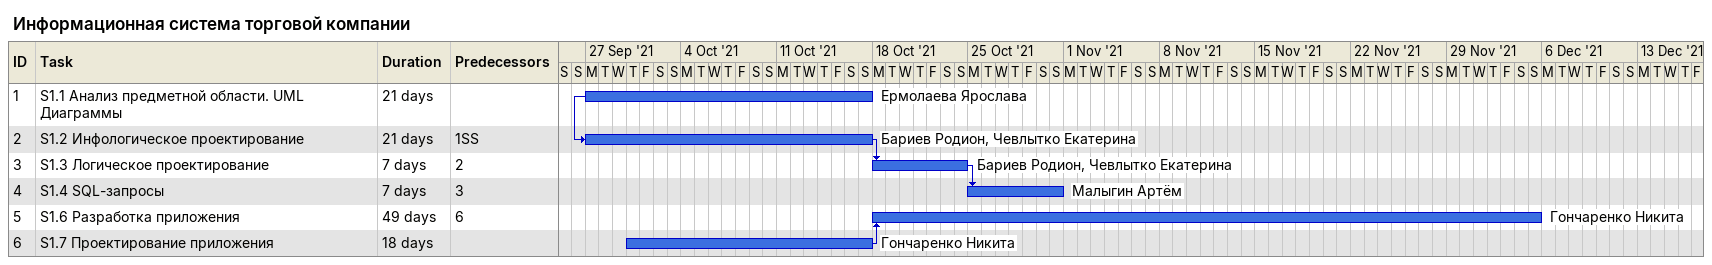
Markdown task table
Информационная система торговой компании

| ID | Task | Duration | Start | Finish | Predecessors | Resources |
|---|---|---|---|---|---|---|
| 1 | S1.1 Анализ предметной области. UML Диаграммы | 21d | 2021-09-27 | 2021-10-17 |  | Ермолаева Ярослава |
| 2 | S1.2 Инфологическое проектирование | 21d | 2021-09-27 | 2021-10-17 | 1SS | Бариев Родион, Чевлытко Екатерина |
| 3 | S1.3 Логическое проектирование | 7d | 2021-10-18 | 2021-10-24 | 2 | Бариев Родион, Чевлытко Екатерина |
| 4 | S1.4 SQL-запросы | 7d | 2021-10-25 | 2021-10-31 | 3 | Малыгин Артём |
| 5 | S1.6 Разработка приложения | 49d | 2021-10-18 | 2021-12-05 | 6 | Гончаренко Никита |
| 6 | S1.7 Проектирование приложения | 18d | 2021-09-30 | 2021-10-17 |  | Гончаренко Никита |
